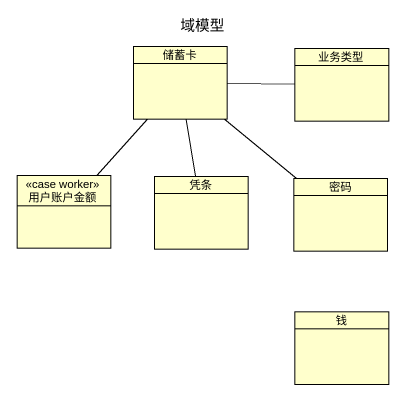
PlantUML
@startuml
title 域模型
hide circle
hide empty members
class 储蓄卡
class 业务类型
class 用户账户金额 <<case worker>>
class 凭条
class 密码
class 钱
储蓄卡 -right- 业务类型
储蓄卡 -- 用户账户金额
储蓄卡 -- 凭条
储蓄卡 -- 密码
@enduml
